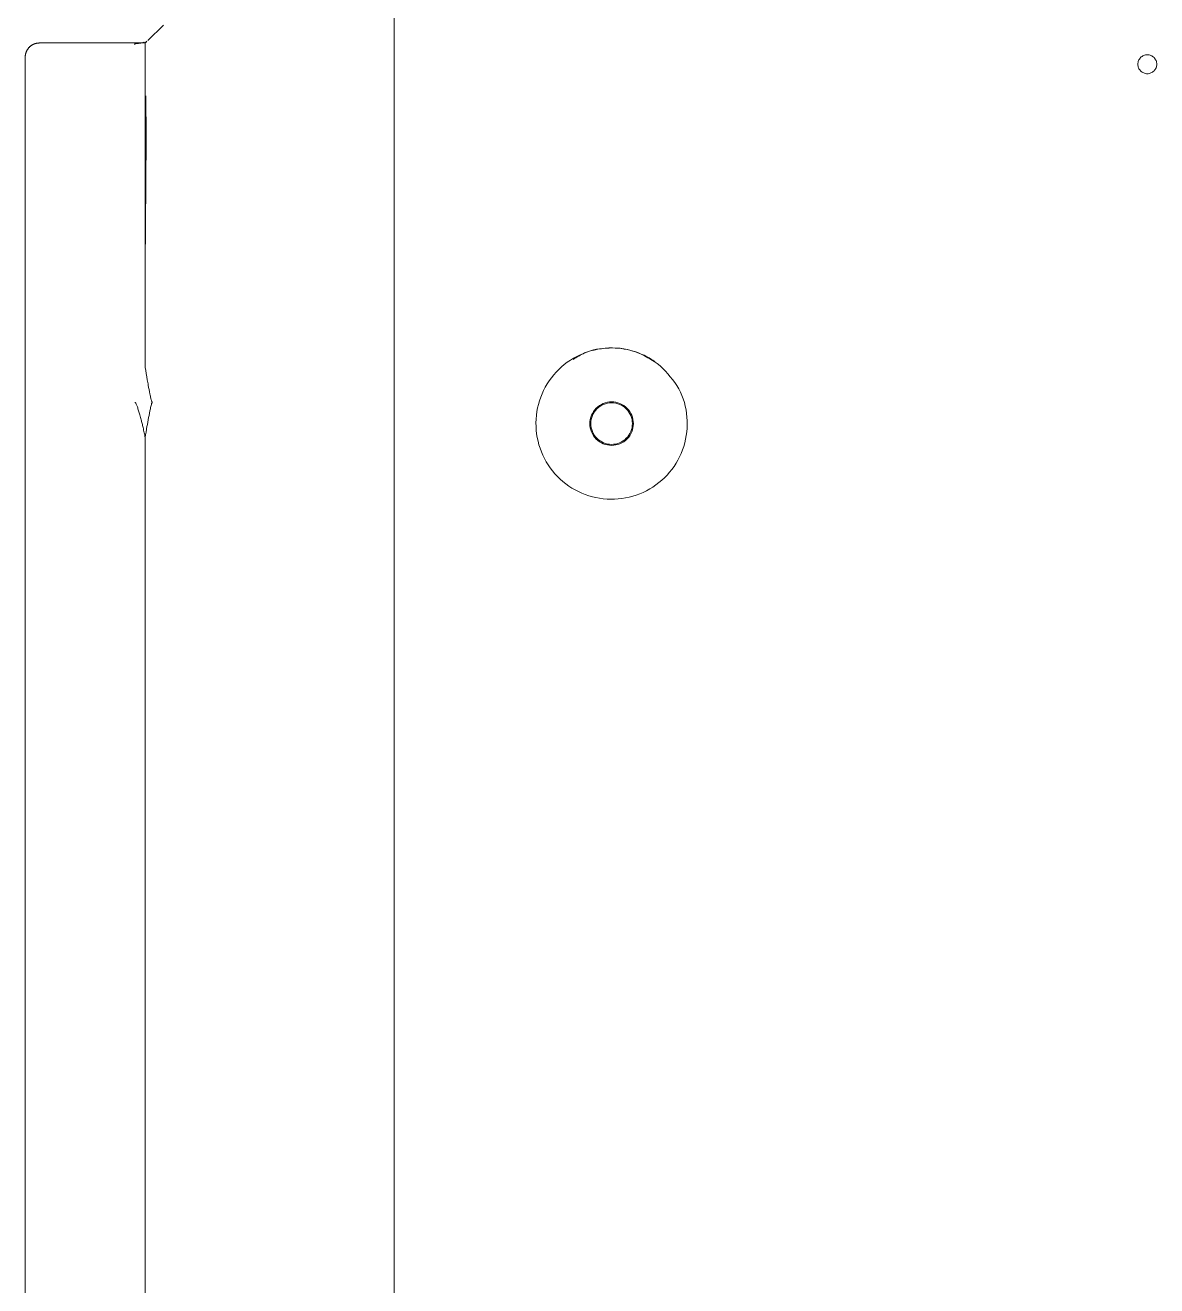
# Model space of a CAD drawing. Header units: millimetres. Extents: x -159872 to 386485, y -250577 to 158966.
# Drawn here: x 158795.9 to 158855.7, y 15118.3 to 15184.9 of the extents above; entities that cross this region are included whole.
import ezdxf

# ---------------------------------------------------------------- set-up
doc = ezdxf.new("R2010")
doc.units = ezdxf.units.MM
doc.layers.add('LDS-equipment-kitchen equipment', color=3, linetype='Continuous', lineweight=13)

# ---------------------------------------------------------------- blocks, each defined once
blk = doc.blocks.new('Group-350')
at = {"layer": 'LDS-equipment-kitchen equipment'}
for points in [[(98141.912, 51658.529, 0), (98141.912, 51081.89, 0)], [(98129.716, 51642.454, 0), (98128.886, 51641.639, 0)], [(98122.412, 51640.764, 0), (98122.412, 51640.783, 0), (98122.413, 51640.801, 0), (98122.414, 51640.819, 0), (98122.416, 51640.838, 0), (98122.418, 51640.856, 0), (98122.42, 51640.874, 0), (98122.423, 51640.893, 0), (98122.427, 51640.911, 0), (98122.43, 51640.929, 0), (98122.435, 51640.947, 0), (98122.439, 51640.964, 0), (98122.445, 51640.982, 0), (98122.45, 51641, 0), (98122.456, 51641.017, 0), (98122.463, 51641.034, 0), (98122.469, 51641.051, 0), (98122.477, 51641.068, 0), (98122.484, 51641.085, 0), (98122.492, 51641.102, 0), (98122.501, 51641.118, 0), (98122.51, 51641.134, 0), (98122.519, 51641.15, 0), (98122.529, 51641.166, 0), (98122.539, 51641.181, 0), (98122.549, 51641.196, 0), (98122.56, 51641.211, 0), (98122.571, 51641.226, 0), (98122.583, 51641.24, 0), (98122.594, 51641.254, 0), (98122.607, 51641.268, 0), (98122.619, 51641.281, 0), (98122.632, 51641.295, 0), (98122.645, 51641.307, 0), (98122.659, 51641.32, 0), (98122.672, 51641.332, 0), (98122.686, 51641.344, 0), (98122.701, 51641.356, 0), (98122.715, 51641.367, 0), (98122.73, 51641.377, 0), (98122.746, 51641.388, 0), (98122.761, 51641.398, 0), (98122.777, 51641.408, 0), (98122.793, 51641.417, 0), (98122.809, 51641.426, 0), (98122.825, 51641.434, 0), (98122.842, 51641.442, 0), (98122.858, 51641.45, 0), (98122.875, 51641.457, 0), (98122.892, 51641.464, 0), (98122.91, 51641.47, 0), (98122.927, 51641.476, 0), (98122.945, 51641.482, 0), (98122.962, 51641.487, 0), (98122.98, 51641.492, 0), (98122.998, 51641.496, 0), (98123.016, 51641.5, 0), (98123.034, 51641.503, 0), (98123.052, 51641.506, 0), (98123.07, 51641.509, 0), (98123.089, 51641.511, 0), (98123.107, 51641.512, 0), (98123.125, 51641.513, 0), (98123.144, 51641.514, 0), (98123.162, 51641.514, 0)], [(98122.412, 51640.764, 0), (98122.412, 51640.783, 0), (98122.413, 51640.801, 0), (98122.414, 51640.819, 0), (98122.416, 51640.838, 0), (98122.418, 51640.856, 0), (98122.42, 51640.874, 0), (98122.423, 51640.893, 0), (98122.427, 51640.911, 0), (98122.43, 51640.929, 0), (98122.435, 51640.947, 0), (98122.439, 51640.964, 0), (98122.445, 51640.982, 0), (98122.45, 51641, 0), (98122.456, 51641.017, 0), (98122.463, 51641.034, 0), (98122.469, 51641.051, 0), (98122.477, 51641.068, 0), (98122.484, 51641.085, 0), (98122.492, 51641.102, 0), (98122.501, 51641.118, 0), (98122.51, 51641.134, 0), (98122.519, 51641.15, 0), (98122.529, 51641.166, 0), (98122.539, 51641.181, 0), (98122.549, 51641.196, 0), (98122.56, 51641.211, 0), (98122.571, 51641.226, 0), (98122.583, 51641.24, 0), (98122.594, 51641.254, 0), (98122.607, 51641.268, 0), (98122.619, 51641.281, 0), (98122.632, 51641.295, 0), (98122.645, 51641.307, 0), (98122.659, 51641.32, 0), (98122.672, 51641.332, 0), (98122.686, 51641.344, 0), (98122.701, 51641.356, 0), (98122.715, 51641.367, 0), (98122.73, 51641.377, 0), (98122.746, 51641.388, 0), (98122.761, 51641.398, 0), (98122.777, 51641.408, 0), (98122.793, 51641.417, 0), (98122.809, 51641.426, 0), (98122.825, 51641.434, 0), (98122.842, 51641.442, 0), (98122.858, 51641.45, 0), (98122.875, 51641.457, 0), (98122.892, 51641.464, 0), (98122.91, 51641.47, 0), (98122.927, 51641.476, 0), (98122.945, 51641.482, 0), (98122.962, 51641.487, 0), (98122.98, 51641.492, 0), (98122.998, 51641.496, 0), (98123.016, 51641.5, 0), (98123.034, 51641.503, 0), (98123.052, 51641.506, 0), (98123.07, 51641.509, 0), (98123.089, 51641.511, 0), (98123.107, 51641.512, 0), (98123.125, 51641.513, 0), (98123.144, 51641.514, 0), (98123.162, 51641.514, 0)], [(98128.212, 51641.514, 0), (98123.162, 51641.514, 0)], [(98128.752, 51641.514, 0), (98123.162, 51641.514, 0)], [(98128.212, 51641.423, 0), (98128.212, 51641.514, 0)], [(98128.212, 51641.423, 0), (98128.212, 51641.514, 0)], [(98128.752, 51641.515, 0), (98128.846, 51641.609, 0)], [(98128.752, 51641.515, 0), (98128.846, 51641.609, 0)], [(98128.821, 51641.584, 0), (98128.752, 51641.515, 0)], [(98128.821, 51641.584, 0), (98128.752, 51641.515, 0)], [(98122.412, 51640.764, 0), (98122.412, 51622.514, 0)], [(98181.732, 51639.89, 0), (98181.683, 51639.892, 0), (98181.635, 51639.899, 0), (98181.587, 51639.911, 0), (98181.541, 51639.928, 0), (98181.497, 51639.949, 0), (98181.454, 51639.974, 0), (98181.415, 51640.003, 0), (98181.379, 51640.036, 0), (98181.346, 51640.072, 0), (98181.317, 51640.112, 0), (98181.291, 51640.154, 0), (98181.27, 51640.198, 0), (98181.254, 51640.244, 0), (98181.242, 51640.292, 0), (98181.235, 51640.341, 0), (98181.232, 51640.39, 0), (98181.235, 51640.439, 0), (98181.242, 51640.487, 0), (98181.254, 51640.535, 0), (98181.27, 51640.581, 0), (98181.291, 51640.625, 0), (98181.317, 51640.667, 0), (98181.346, 51640.707, 0), (98181.379, 51640.743, 0), (98181.415, 51640.776, 0), (98181.454, 51640.805, 0), (98181.497, 51640.831, 0), (98181.541, 51640.851, 0), (98181.587, 51640.868, 0), (98181.635, 51640.88, 0), (98181.683, 51640.887, 0), (98181.732, 51640.89, 0), (98181.781, 51640.887, 0), (98181.83, 51640.88, 0), (98181.877, 51640.868, 0), (98181.924, 51640.851, 0), (98181.968, 51640.831, 0), (98182.01, 51640.805, 0), (98182.049, 51640.776, 0), (98182.086, 51640.743, 0), (98182.119, 51640.707, 0), (98182.148, 51640.667, 0), (98182.173, 51640.625, 0), (98182.194, 51640.581, 0), (98182.211, 51640.535, 0), (98182.223, 51640.487, 0), (98182.23, 51640.439, 0), (98182.232, 51640.39, 0), (98182.23, 51640.341, 0), (98182.223, 51640.292, 0), (98182.211, 51640.244, 0), (98182.194, 51640.198, 0), (98182.173, 51640.154, 0), (98182.148, 51640.112, 0), (98182.119, 51640.072, 0), (98182.086, 51640.036, 0), (98182.049, 51640.003, 0), (98182.01, 51639.974, 0), (98181.968, 51639.949, 0), (98181.924, 51639.928, 0), (98181.877, 51639.911, 0), (98181.83, 51639.899, 0), (98181.781, 51639.892, 0), (98181.732, 51639.89, 0)], [(98128.752, 51624.356, 0), (98128.752, 51629.799, 0)], [(98122.412, 51622.514, 0), (98122.412, 51394.314, 0)], [(98122.412, 51622.514, 0), (98122.412, 51394.314, 0)], [(98153.412, 51620.24, 0), (98153.3, 51620.245, 0), (98153.188, 51620.262, 0), (98153.078, 51620.289, 0), (98152.972, 51620.327, 0), (98152.87, 51620.375, 0), (98152.773, 51620.433, 0), (98152.683, 51620.501, 0), (98152.599, 51620.576, 0), (98152.523, 51620.66, 0), (98152.456, 51620.751, 0), (98152.398, 51620.847, 0), (98152.35, 51620.949, 0), (98152.312, 51621.056, 0), (98152.284, 51621.165, 0), (98152.268, 51621.277, 0), (98152.262, 51621.39, 0), (98152.268, 51621.502, 0), (98152.284, 51621.614, 0), (98152.312, 51621.723, 0), (98152.35, 51621.83, 0), (98152.398, 51621.932, 0), (98152.456, 51622.028, 0), (98152.523, 51622.119, 0), (98152.599, 51622.203, 0), (98152.683, 51622.279, 0), (98152.773, 51622.346, 0), (98152.87, 51622.404, 0), (98152.972, 51622.452, 0), (98153.078, 51622.49, 0), (98153.188, 51622.517, 0), (98153.3, 51622.534, 0), (98153.412, 51622.54, 0), (98153.525, 51622.534, 0), (98153.637, 51622.517, 0), (98153.746, 51622.49, 0), (98153.852, 51622.452, 0), (98153.954, 51622.404, 0), (98154.051, 51622.346, 0), (98154.142, 51622.279, 0), (98154.225, 51622.203, 0), (98154.301, 51622.119, 0), (98154.368, 51622.028, 0), (98154.426, 51621.932, 0), (98154.475, 51621.83, 0), (98154.513, 51621.723, 0), (98154.54, 51621.614, 0), (98154.557, 51621.502, 0), (98154.562, 51621.39, 0), (98154.557, 51621.277, 0), (98154.54, 51621.165, 0), (98154.513, 51621.056, 0), (98154.475, 51620.949, 0), (98154.426, 51620.847, 0), (98154.368, 51620.751, 0), (98154.301, 51620.66, 0), (98154.225, 51620.576, 0), (98154.142, 51620.501, 0), (98154.051, 51620.433, 0), (98153.954, 51620.375, 0), (98153.852, 51620.327, 0), (98153.746, 51620.289, 0), (98153.637, 51620.262, 0), (98153.525, 51620.245, 0), (98153.412, 51620.24, 0)], [(98153.412, 51620.29, 0), (98153.304, 51620.295, 0), (98153.198, 51620.311, 0), (98153.093, 51620.337, 0), (98152.991, 51620.373, 0), (98152.894, 51620.419, 0), (98152.801, 51620.475, 0), (98152.714, 51620.539, 0), (98152.634, 51620.612, 0), (98152.562, 51620.692, 0), (98152.498, 51620.778, 0), (98152.442, 51620.871, 0), (98152.396, 51620.969, 0), (98152.36, 51621.07, 0), (98152.333, 51621.175, 0), (98152.318, 51621.282, 0), (98152.312, 51621.39, 0), (98152.318, 51621.497, 0), (98152.333, 51621.604, 0), (98152.36, 51621.709, 0), (98152.396, 51621.811, 0), (98152.442, 51621.908, 0), (98152.498, 51622.001, 0), (98152.562, 51622.087, 0), (98152.634, 51622.167, 0), (98152.714, 51622.24, 0), (98152.801, 51622.304, 0), (98152.894, 51622.36, 0), (98152.991, 51622.406, 0), (98153.093, 51622.442, 0), (98153.198, 51622.468, 0), (98153.304, 51622.484, 0), (98153.412, 51622.49, 0), (98153.52, 51622.484, 0), (98153.627, 51622.468, 0), (98153.732, 51622.442, 0), (98153.833, 51622.406, 0), (98153.931, 51622.36, 0), (98154.023, 51622.304, 0), (98154.11, 51622.24, 0), (98154.19, 51622.167, 0), (98154.263, 51622.087, 0), (98154.327, 51622.001, 0), (98154.382, 51621.908, 0), (98154.429, 51621.811, 0), (98154.465, 51621.709, 0), (98154.491, 51621.604, 0), (98154.507, 51621.497, 0), (98154.512, 51621.39, 0), (98154.507, 51621.282, 0), (98154.491, 51621.175, 0), (98154.465, 51621.07, 0), (98154.429, 51620.969, 0), (98154.382, 51620.871, 0), (98154.327, 51620.778, 0), (98154.263, 51620.692, 0), (98154.19, 51620.612, 0), (98154.11, 51620.539, 0), (98154.023, 51620.475, 0), (98153.931, 51620.419, 0), (98153.833, 51620.373, 0), (98153.732, 51620.337, 0), (98153.627, 51620.311, 0), (98153.52, 51620.295, 0), (98153.412, 51620.29, 0)], [(98128.752, 51394.314, 0), (98128.752, 51620.634, 0)]]:
    blk.add_polyline3d(points, dxfattribs=at)
for points, knots in [([(98128.717, 51641.565), (98128.633, 51641.539), (98128.468, 51641.489), (98128.296, 51641.49), (98128.212, 51641.491)], [0, 0, 0, 0, 0.509435, 1, 1, 1, 1]), ([(98128.686, 51641.557), (98128.612, 51641.535), (98128.457, 51641.488), (98128.296, 51641.49), (98128.212, 51641.491)], [0, 0, 0, 0, 0.476898, 1, 1, 1, 1]), ([(98128.752, 51641.515), (98128.759, 51641.522), (98128.773, 51641.536), (98128.8, 51641.564), (98128.814, 51641.578)], [0, 0, 0, 0, 0.494041, 1, 1, 1, 1]), ([(98128.752, 51641.515), (98128.759, 51641.522), (98128.773, 51641.536), (98128.8, 51641.564), (98128.814, 51641.578)], [0, 0, 0, 0, 0.494041, 1, 1, 1, 1]), ([(98128.813, 51641.577), (98128.799, 51641.563), (98128.772, 51641.535), (98128.759, 51641.522), (98128.752, 51641.515)], [0, 0, 0, 0, 0.505941, 1, 1, 1, 1]), ([(98128.813, 51641.577), (98128.799, 51641.563), (98128.772, 51641.535), (98128.759, 51641.522), (98128.752, 51641.515)], [0, 0, 0, 0, 0.505941, 1, 1, 1, 1]), ([(98128.752, 51641.515), (98128.752, 51641.465), (98128.752, 51641.368), (98128.752, 51641.215), (98128.752, 51641.061), (98128.752, 51640.906), (98128.752, 51640.752), (98128.752, 51640.636), (98128.752, 51640.563), (98128.752, 51640.533), (98128.752, 51640.503), (98128.752, 51640.474), (98128.752, 51640.445), (98128.752, 51640.433), (98128.752, 51640.42), (98128.752, 51640.396), (98128.752, 51640.354), (98128.752, 51640.245), (98128.752, 51640.077), (98128.752, 51639.908), (98128.752, 51639.795), (98128.752, 51639.738), (98128.752, 51639.681), (98128.752, 51639.622), (98128.752, 51639.563), (98128.752, 51639.505), (98128.752, 51639.453), (98128.752, 51639.418), (98128.752, 51639.38), (98128.752, 51639.31), (98128.752, 51639.219), (98128.752, 51639.112), (98128.752, 51638.982), (98128.752, 51638.827), (98128.752, 51638.696), (98128.752, 51638.627), (98128.752, 51638.617), (98128.752, 51638.608), (98128.752, 51638.596), (98128.752, 51638.584), (98128.752, 51638.574), (98128.752, 51638.565), (98128.752, 51638.553), (98128.752, 51638.541), (98128.752, 51638.533), (98128.752, 51638.524), (98128.752, 51638.512), (98128.752, 51638.5), (98128.752, 51638.491), (98128.752, 51638.483), (98128.752, 51638.471), (98128.752, 51638.46), (98128.752, 51638.451), (98128.752, 51638.443), (98128.752, 51638.432), (98128.752, 51638.42), (98128.752, 51638.41), (98128.752, 51638.386), (98128.752, 51638.354), (98128.752, 51638.302), (98128.752, 51638.24), (98128.752, 51638.169), (98128.752, 51638.104), (98128.752, 51638.043), (98128.752, 51637.998), (98128.752, 51637.977)], [0, 0, 0, 0, 0.054771, 0.105932, 0.153522, 0.197593, 0.237289, 0.273138, 0.279526, 0.285912, 0.292297, 0.298683, 0.305071, 0.306692, 0.31107, 0.316931, 0.328756, 0.351894, 0.416846, 0.479579, 0.494939, 0.510298, 0.525656, 0.541013, 0.55637, 0.571729, 0.587089, 0.591818, 0.605374, 0.623185, 0.657383, 0.689078, 0.720069, 0.771392, 0.822715, 0.826205, 0.829694, 0.833123, 0.836551, 0.839936, 0.843321, 0.846616, 0.84991, 0.853159, 0.856408, 0.859611, 0.862814, 0.865959, 0.869104, 0.872194, 0.875284, 0.878322, 0.881361, 0.884352, 0.887342, 0.890286, 0.893229, 0.899021, 0.910546, 0.921323, 0.944139, 0.962506, 0.977195, 0.989652, 1, 1, 1, 1]), ([(98128.752, 51641.515), (98128.752, 51641.465), (98128.752, 51641.368), (98128.752, 51641.215), (98128.752, 51641.061), (98128.752, 51640.906), (98128.752, 51640.752), (98128.752, 51640.636), (98128.752, 51640.563), (98128.752, 51640.533), (98128.752, 51640.503), (98128.752, 51640.474), (98128.752, 51640.445), (98128.752, 51640.433), (98128.752, 51640.42), (98128.752, 51640.396), (98128.752, 51640.354), (98128.752, 51640.245), (98128.752, 51640.077), (98128.752, 51639.908), (98128.752, 51639.795), (98128.752, 51639.738), (98128.752, 51639.681), (98128.752, 51639.622), (98128.752, 51639.563), (98128.752, 51639.505), (98128.752, 51639.453), (98128.752, 51639.418), (98128.752, 51639.38), (98128.752, 51639.31), (98128.752, 51639.219), (98128.752, 51639.112), (98128.752, 51638.982), (98128.752, 51638.827), (98128.752, 51638.696), (98128.752, 51638.627), (98128.752, 51638.617), (98128.752, 51638.608), (98128.752, 51638.596), (98128.752, 51638.584), (98128.752, 51638.574), (98128.752, 51638.565), (98128.752, 51638.553), (98128.752, 51638.541), (98128.752, 51638.533), (98128.752, 51638.524), (98128.752, 51638.512), (98128.752, 51638.5), (98128.752, 51638.491), (98128.752, 51638.483), (98128.752, 51638.471), (98128.752, 51638.46), (98128.752, 51638.451), (98128.752, 51638.443), (98128.752, 51638.432), (98128.752, 51638.42), (98128.752, 51638.41), (98128.752, 51638.386), (98128.752, 51638.354), (98128.752, 51638.302), (98128.752, 51638.24), (98128.752, 51638.169), (98128.752, 51638.104), (98128.752, 51638.043), (98128.752, 51637.998), (98128.752, 51637.977)], [0, 0, 0, 0, 0.054771, 0.105932, 0.153522, 0.197593, 0.237289, 0.273138, 0.279526, 0.285912, 0.292297, 0.298683, 0.305071, 0.306692, 0.31107, 0.316931, 0.328756, 0.351894, 0.416846, 0.479579, 0.494939, 0.510298, 0.525656, 0.541013, 0.55637, 0.571729, 0.587089, 0.591818, 0.605374, 0.623185, 0.657383, 0.689078, 0.720069, 0.771392, 0.822715, 0.826205, 0.829694, 0.833123, 0.836551, 0.839936, 0.843321, 0.846616, 0.84991, 0.853159, 0.856408, 0.859611, 0.862814, 0.865959, 0.869104, 0.872194, 0.875284, 0.878322, 0.881361, 0.884352, 0.887342, 0.890286, 0.893229, 0.899021, 0.910546, 0.921323, 0.944139, 0.962506, 0.977195, 0.989652, 1, 1, 1, 1]), ([(98128.752, 51637.977), (98128.752, 51637.993), (98128.752, 51638.025), (98128.752, 51638.07), (98128.752, 51638.116), (98128.752, 51638.172), (98128.752, 51638.238), (98128.752, 51638.316), (98128.752, 51638.399), (98128.752, 51638.48), (98128.752, 51638.562), (98128.752, 51638.619), (98128.752, 51638.678), (98128.752, 51638.736), (98128.752, 51638.813), (98128.752, 51638.908), (98128.752, 51638.991), (98128.752, 51639.06), (98128.752, 51639.117), (98128.752, 51639.172), (98128.752, 51639.227), (98128.752, 51639.282), (98128.752, 51639.335), (98128.752, 51639.39), (98128.752, 51639.424), (98128.752, 51639.465), (98128.752, 51639.504), (98128.752, 51639.577), (98128.752, 51639.679), (98128.752, 51639.8), (98128.752, 51639.894), (98128.752, 51639.958), (98128.752, 51639.995), (98128.752, 51640.031), (98128.752, 51640.066), (98128.752, 51640.102), (98128.752, 51640.137), (98128.752, 51640.172), (98128.752, 51640.206), (98128.752, 51640.241), (98128.752, 51640.275), (98128.752, 51640.308), (98128.752, 51640.342), (98128.752, 51640.375), (98128.752, 51640.409), (98128.752, 51640.427), (98128.752, 51640.447), (98128.752, 51640.459), (98128.752, 51640.479), (98128.752, 51640.518), (98128.752, 51640.598), (98128.752, 51640.765), (98128.752, 51640.996), (98128.752, 51641.265), (98128.752, 51641.428), (98128.752, 51641.514)], [0, 0, 0, 0, 0.007487, 0.016127, 0.02598, 0.037088, 0.055154, 0.077774, 0.102073, 0.126369, 0.150665, 0.174965, 0.186129, 0.197755, 0.222421, 0.250042, 0.277466, 0.294109, 0.310752, 0.327393, 0.344035, 0.360676, 0.377318, 0.39396, 0.410603, 0.414417, 0.425009, 0.439871, 0.470971, 0.504411, 0.538516, 0.548883, 0.559249, 0.569615, 0.57998, 0.590344, 0.600709, 0.611073, 0.621437, 0.631801, 0.642165, 0.65253, 0.662895, 0.67326, 0.683626, 0.693993, 0.695194, 0.697332, 0.700678, 0.707532, 0.721798, 0.75258, 0.823106, 0.906004, 1, 1, 1, 1]), ([(98128.752, 51637.977), (98128.752, 51637.993), (98128.752, 51638.025), (98128.752, 51638.07), (98128.752, 51638.116), (98128.752, 51638.172), (98128.752, 51638.238), (98128.752, 51638.316), (98128.752, 51638.399), (98128.752, 51638.48), (98128.752, 51638.562), (98128.752, 51638.619), (98128.752, 51638.678), (98128.752, 51638.736), (98128.752, 51638.813), (98128.752, 51638.908), (98128.752, 51638.991), (98128.752, 51639.06), (98128.752, 51639.117), (98128.752, 51639.172), (98128.752, 51639.227), (98128.752, 51639.282), (98128.752, 51639.335), (98128.752, 51639.39), (98128.752, 51639.424), (98128.752, 51639.465), (98128.752, 51639.504), (98128.752, 51639.577), (98128.752, 51639.679), (98128.752, 51639.8), (98128.752, 51639.894), (98128.752, 51639.958), (98128.752, 51639.995), (98128.752, 51640.031), (98128.752, 51640.066), (98128.752, 51640.102), (98128.752, 51640.137), (98128.752, 51640.172), (98128.752, 51640.206), (98128.752, 51640.241), (98128.752, 51640.275), (98128.752, 51640.308), (98128.752, 51640.342), (98128.752, 51640.375), (98128.752, 51640.409), (98128.752, 51640.427), (98128.752, 51640.447), (98128.752, 51640.459), (98128.752, 51640.479), (98128.752, 51640.518), (98128.752, 51640.598), (98128.752, 51640.765), (98128.752, 51640.996), (98128.752, 51641.265), (98128.752, 51641.428), (98128.752, 51641.514)], [0, 0, 0, 0, 0.007487, 0.016127, 0.02598, 0.037088, 0.055154, 0.077774, 0.102073, 0.126369, 0.150665, 0.174965, 0.186129, 0.197755, 0.222421, 0.250042, 0.277466, 0.294109, 0.310752, 0.327393, 0.344035, 0.360676, 0.377318, 0.39396, 0.410603, 0.414417, 0.425009, 0.439871, 0.470971, 0.504411, 0.538516, 0.548883, 0.559249, 0.569615, 0.57998, 0.590344, 0.600709, 0.611073, 0.621437, 0.631801, 0.642165, 0.65253, 0.662895, 0.67326, 0.683626, 0.693993, 0.695194, 0.697332, 0.700678, 0.707532, 0.721798, 0.75258, 0.823106, 0.906004, 1, 1, 1, 1]), ([(98128.752, 51629.799), (98128.767, 51631.426), (98128.788, 51633.749), (98128.805, 51636.37), (98128.797, 51637.785), (98128.79, 51638.384), (98128.786, 51638.717)], [0, 0, 0, 0, 0.529323, 0.755923, 0.864413, 1, 1, 1, 1]), ([(98128.752, 51629.799), (98128.767, 51631.426), (98128.788, 51633.749), (98128.805, 51636.37), (98128.797, 51637.785), (98128.79, 51638.384), (98128.786, 51638.717)], [0, 0, 0, 0, 0.529323, 0.755923, 0.864413, 1, 1, 1, 1]), ([(98128.752, 51637.993), (98128.752, 51637.804), (98128.752, 51637.421), (98128.753, 51636.724), (98128.754, 51636.041), (98128.756, 51635.431), (98128.757, 51634.956), (98128.758, 51634.593), (98128.759, 51634.266), (98128.76, 51633.817), (98128.761, 51633.287), (98128.762, 51632.669), (98128.762, 51631.959), (98128.759, 51631.027), (98128.754, 51630.245), (98128.752, 51629.8)], [0, 0, 0, 0, 0.084397, 0.171046, 0.260256, 0.351519, 0.396434, 0.433738, 0.480576, 0.520145, 0.596604, 0.670971, 0.735842, 0.849577, 1, 1, 1, 1]), ([(98128.752, 51637.993), (98128.752, 51637.804), (98128.752, 51637.421), (98128.753, 51636.724), (98128.754, 51636.041), (98128.756, 51635.431), (98128.757, 51634.956), (98128.758, 51634.593), (98128.759, 51634.266), (98128.76, 51633.817), (98128.761, 51633.287), (98128.762, 51632.669), (98128.762, 51631.959), (98128.759, 51631.027), (98128.754, 51630.245), (98128.752, 51629.8)], [0, 0, 0, 0, 0.084397, 0.171046, 0.260256, 0.351519, 0.396434, 0.433738, 0.480576, 0.520145, 0.596604, 0.670971, 0.735842, 0.849577, 1, 1, 1, 1]), ([(98155.699, 51624.669), (98155.663, 51624.694), (98155.542, 51624.78), (98155.169, 51624.997), (98154.415, 51625.314), (98153.263, 51625.448), (98152.145, 51625.265), (98151.571, 51624.906), (98151.372, 51624.782)], [0, 0, 0, 0, 0.028364, 0.097227, 0.282305, 0.558611, 0.847509, 1, 1, 1, 1]), ([(98128.752, 51624.356), (98128.79, 51624.14), (98128.845, 51623.829), (98128.928, 51623.363), (98128.988, 51623.036), (98129.041, 51622.785), (98129.068, 51622.671), (98129.082, 51622.621), (98129.092, 51622.586), (98129.101, 51622.56), (98129.114, 51622.54), (98129.122, 51622.524), (98129.127, 51622.514)], [0, 0, 0, 0, 0.347667, 0.500004, 0.749998, 0.875007, 0.908838, 0.937462, 0.958174, 0.968768, 0.981763, 1, 1, 1, 1]), ([(98128.752, 51624.356), (98128.79, 51624.14), (98128.845, 51623.829), (98128.928, 51623.363), (98128.988, 51623.036), (98129.041, 51622.785), (98129.068, 51622.671), (98129.082, 51622.621), (98129.092, 51622.586), (98129.101, 51622.56), (98129.114, 51622.54), (98129.122, 51622.524), (98129.127, 51622.514)], [0, 0, 0, 0, 0.347667, 0.500004, 0.749998, 0.875007, 0.908838, 0.937462, 0.958174, 0.968768, 0.981763, 1, 1, 1, 1]), ([(98128.752, 51620.634), (98128.736, 51620.726), (98128.704, 51620.911), (98128.646, 51621.164), (98128.593, 51621.392), (98128.538, 51621.613), (98128.478, 51621.838), (98128.421, 51622.032), (98128.376, 51622.174), (98128.343, 51622.269), (98128.312, 51622.348), (98128.285, 51622.412), (98128.259, 51622.46), (98128.237, 51622.496), (98128.219, 51622.509), (98128.212, 51622.514)], [0, 0, 0, 0, 0.142966, 0.285701, 0.395411, 0.499724, 0.63291, 0.749518, 0.808428, 0.859458, 0.902649, 0.938071, 0.965851, 0.986257, 1, 1, 1, 1]), ([(98128.752, 51620.634), (98128.736, 51620.726), (98128.704, 51620.911), (98128.646, 51621.164), (98128.593, 51621.392), (98128.538, 51621.613), (98128.478, 51621.838), (98128.421, 51622.032), (98128.376, 51622.174), (98128.343, 51622.269), (98128.312, 51622.348), (98128.285, 51622.412), (98128.259, 51622.46), (98128.237, 51622.496), (98128.219, 51622.509), (98128.212, 51622.514)], [0, 0, 0, 0, 0.142966, 0.285701, 0.395411, 0.499724, 0.63291, 0.749518, 0.808428, 0.859458, 0.902649, 0.938071, 0.965851, 0.986257, 1, 1, 1, 1]), ([(98129.127, 51622.514), (98129.121, 51622.502), (98129.112, 51622.486), (98129.099, 51622.463), (98129.092, 51622.438), (98129.074, 51622.382), (98129.043, 51622.255), (98128.986, 51621.981), (98128.913, 51621.586), (98128.843, 51621.19), (98128.787, 51620.873), (98128.764, 51620.714), (98128.752, 51620.634)], [0, 0, 0, 0, 0.022884, 0.031194, 0.045732, 0.062791, 0.125429, 0.250391, 0.500296, 0.750264, 0.875217, 1, 1, 1, 1]), ([(98129.127, 51622.514), (98129.121, 51622.502), (98129.112, 51622.486), (98129.099, 51622.463), (98129.092, 51622.438), (98129.074, 51622.382), (98129.043, 51622.255), (98128.986, 51621.981), (98128.913, 51621.586), (98128.843, 51621.19), (98128.787, 51620.873), (98128.764, 51620.714), (98128.752, 51620.634)], [0, 0, 0, 0, 0.022884, 0.031194, 0.045732, 0.062791, 0.125429, 0.250391, 0.500296, 0.750264, 0.875217, 1, 1, 1, 1])]:
    blk.add_open_spline(points, degree=3, knots=knots, dxfattribs=at)
blk.add_open_spline([(98155.987, 51624.451), (98156.349, 51624.068), (98157.073, 51623.302), (98157.496, 51621.737), (98157.326, 51620.153), (98156.553, 51618.748), (98155.304, 51617.747), (98153.766, 51617.301), (98152.174, 51617.477), (98150.771, 51618.248), (98149.77, 51619.498), (98149.323, 51621.036), (98149.499, 51622.628), (98150.271, 51624.031), (98151.522, 51625.033), (98153.054, 51625.473), (98154.668, 51625.324), (98155.547, 51624.742), (98155.987, 51624.451)], degree=3, dxfattribs=at)
blk = doc.blocks.new('Group-410')
at = {"layer": 'LDS-equipment-kitchen equipment'}
blk.add_blockref('Group-350', (0, 0), dxfattribs=at)

msp = doc.modelspace()

# ---------------------------------------------------------------- block references
at = {"layer": 'LDS-equipment-kitchen equipment', "color": 7}
msp.add_blockref('Group-410', (60673.51323, -36457.51522), dxfattribs=at)

doc.saveas('drawing.dxf')
